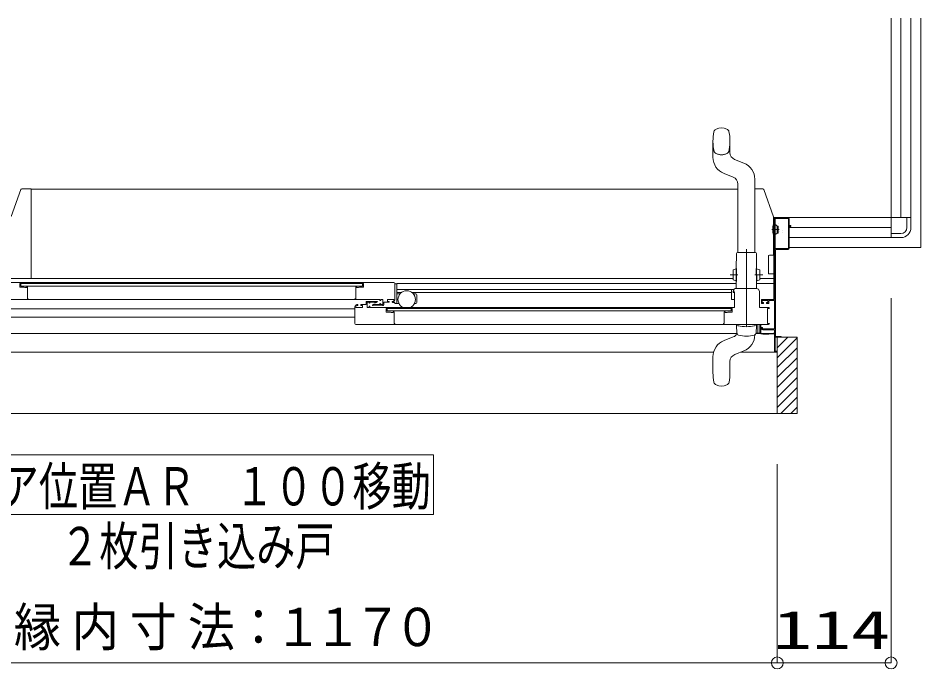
# Model space of a CAD drawing. Units: millimetres on the paper. Extents: x -305 to 305, y -152 to 152.
# Drawn here: x -97.2 to -51.93, y -70.05 to -37.43 of the extents above; entities that cross this region are included whole.
import ezdxf
from ezdxf.enums import TextEntityAlignment as Align

# ---------------------------------------------------------------- set-up
doc = ezdxf.new("R2010")
doc.units = ezdxf.units.MM
for name, pattern in [('DASHED2', [3, 2, -1]), ('LONG_CHAIN', [21, 18, -1, 1, -1]), ('LONG_DOUBLE_CHAIN', [21.8, 18, -1, 0.6, -0.6, 0.6, -1])]:
    doc.linetypes.add(name, pattern=pattern)
doc.layers.add('0-0_0', color=7, linetype='Continuous', lineweight=9)
doc.layers.add('0-1_VIEW0001', color=7, linetype='Continuous', lineweight=9)
doc.styles.add('ＭＳ ゴシック', font='')
doc.styles.get('ＭＳ ゴシック').set_extended_font_data('MS Gothic')

# ---------------------------------------------------------------- blocks, each defined once
blk = doc.blocks.new('_ORIGIN')
at = {"layer": '0-0_0'}
blk.add_line((0, 0), (-1, 0), dxfattribs=at)
blk.add_circle((0, 0), 0.5, dxfattribs=at)

msp = doc.modelspace()

# ---------------------------------------------------------------- linework, layer by layer
at = {"layer": '0-1_VIEW0001'}
for p, q in [((-53.434, -48.426), (-53.434, -37.426)), ((-52.934, -47.426), (-52.934, -37.426)), ((-52.434, -37.426), (-52.434, -47.426)), ((-52.434, -47.426), (-52.434, -37.426)), ((-97.543, -47.375), (-97.061, -46.025)), ((-97.014, -45.992), (-96.549, -45.992)), ((-96.549, -47.703), (-96.549, -45.992)), ((-59.319, -49.274), (-59.319, -47.392)), ((-52.434, -47.426), (-59.319, -47.426)), ((-59.319, -47.426), (-58.584, -47.426)), ((-59.234, -48.966), (-59.234, -47.486)), ((-59.219, -47.471), (-58.594, -47.471)), ((-58.579, -47.486), (-58.579, -48.966)), ((-58.534, -47.476), (-58.534, -47.826)), ((-52.834, -47.426), (-52.434, -47.426)), ((-52.634, -47.426), (-52.634, -47.926)), ((-52.434, -47.426), (-52.434, -47.926)), ((-96.549, -50.449), (-96.549, -47.705)), ((-59.322, -47.726), (-59.309, -47.726)), ((-59.284, -47.726), (-59.304, -47.726)), ((-59.269, -47.809), (-59.25, -47.809)), ((-59.134, -47.851), (-59.213, -47.792)), ((-59.134, -48.201), (-59.134, -47.851)), ((-59.084, -47.851), (-59.134, -47.851)), ((-59.084, -47.851), (-59.084, -48.201)), ((-58.534, -47.826), (-58.459, -47.826)), ((-58.534, -47.866), (-58.534, -48.976)), ((-53.434, -47.926), (-58.534, -47.926)), ((-59.284, -48.326), (-59.304, -48.326)), ((-59.269, -48.244), (-59.25, -48.244)), ((-59.134, -48.201), (-59.213, -48.261)), ((-59.084, -48.201), (-59.134, -48.201)), ((-58.534, -48.426), (-53.434, -48.426)), ((-53.434, -48.426), (-58.534, -48.426)), ((-53.434, -48.426), (-53.434, -48.026)), ((-52.934, -48.226), (-53.434, -48.226)), ((-53.434, -48.426), (-52.934, -48.426)), ((-59.369, -49.315), (-59.534, -49.315)), ((-59.307, -51.526), (-59.307, -49.255)), ((-58.594, -48.981), (-59.219, -48.981)), ((-59.584, -50.202), (-59.584, -49.364)), ((-98.434, -50.676), (-78.359, -50.676)), ((-96.549, -50.477), (-96.549, -50.449)), ((-59.307, -50.252), (-59.535, -50.252)), ((-97.114, -50.741), (-97.114, -50.901)), ((-79.889, -50.731), (-97.104, -50.731)), ((-97.104, -50.911), (-96.924, -50.911)), ((-97.064, -50.856), (-97.064, -50.731)), ((-97.064, -50.856), (-79.929, -50.856)), ((-96.905, -50.915), (-96.867, -50.93)), ((-96.861, -50.931), (-96.789, -50.931)), ((-96.764, -50.906), (-96.764, -50.901)), ((-96.754, -50.891), (-96.753, -50.891)), ((-96.746, -50.893), (-96.732, -50.902)), ((-96.724, -50.915), (-96.724, -51.481)), ((-80.269, -50.915), (-80.269, -51.481)), ((-80.269, -50.926), (-80.269, -50.951)), ((-80.248, -50.894), (-80.262, -50.902)), ((-80.239, -50.891), (-80.24, -50.891)), ((-80.229, -50.906), (-80.229, -50.901)), ((-80.132, -50.931), (-80.204, -50.931)), ((-80.088, -50.915), (-80.127, -50.93)), ((-79.889, -50.911), (-80.07, -50.911)), ((-79.929, -50.731), (-79.929, -50.856)), ((-79.879, -50.741), (-79.879, -50.901)), ((-78.309, -51.566), (-78.309, -50.726)), ((-78.239, -50.741), (-78.284, -50.741)), ((-78.214, -51.711), (-78.214, -50.727)), ((-98.643, -51.526), (-79.059, -51.526)), ((-96.714, -51.491), (-96.694, -51.491)), ((-96.684, -51.501), (-96.684, -51.511)), ((-80.309, -51.501), (-80.309, -51.511)), ((-80.279, -51.491), (-80.299, -51.491)), ((-79.059, -51.536), (-79.059, -51.576)), ((-79.049, -51.586), (-79.029, -51.586)), ((-79.019, -51.576), (-79.019, -51.536)), ((-79.009, -51.526), (-78.929, -51.526)), ((-78.914, -51.541), (-78.914, -51.761)), ((-78.684, -51.611), (-78.684, -51.551)), ((-78.659, -51.526), (-78.384, -51.526)), ((-78.359, -51.551), (-78.359, -51.576)), ((-78.046, -51.246), (-78.214, -51.246)), ((-77.966, -51.172), (-78.209, -51.172)), ((-61.434, -51.172), (-77.462, -51.172)), ((-77.264, -51.246), (-77.382, -51.246)), ((-77.214, -51.686), (-77.214, -51.296)), ((-61.409, -51.524), (-61.284, -51.524)), ((-61.344, -51.186), (-61.284, -51.186)), ((-61.319, -51.151), (-61.299, -51.151)), ((-61.284, -51.166), (-61.284, -51.911)), ((-59.559, -51.576), (-59.559, -51.726)), ((-53.434, -51.466), (-53.434, -69.746)), ((-117.364, -51.992), (-80.309, -51.992)), ((-80.309, -52.726), (-80.309, -51.886)), ((-80.209, -51.786), (-80.179, -51.786)), ((-80.179, -51.826), (-80.209, -51.826)), ((-80.169, -51.791), (-80.169, -51.816)), ((-80.169, -51.796), (-80.169, -51.816)), ((-79.934, -51.926), (-79.934, -51.826)), ((-79.934, -51.901), (-79.934, -51.841)), ((-61.299, -51.926), (-79.559, -51.926)), ((-79.434, -51.813), (-79.434, -51.816)), ((-79.419, -51.831), (-79.404, -51.831)), ((-79.385, -51.816), (-78.934, -51.816)), ((-79.251, -51.686), (-79.324, -51.686)), ((-79.074, -51.776), (-79.269, -51.776)), ((-79.192, -51.654), (-79.244, -51.684)), ((-79.059, -51.751), (-79.059, -51.761)), ((-79.019, -51.761), (-79.019, -51.751)), ((-78.929, -51.776), (-79.004, -51.776)), ((-78.914, -51.831), (-78.894, -51.831)), ((-78.869, -51.806), (-78.869, -51.681)), ((-78.854, -51.666), (-78.609, -51.666)), ((-78.739, -51.981), (-61.404, -51.981)), ((-78.689, -52.106), (-78.689, -51.981)), ((-78.609, -51.626), (-78.669, -51.626)), ((-78.599, -51.656), (-78.599, -51.636)), ((-78.449, -51.636), (-78.449, -51.656)), ((-78.409, -51.626), (-78.439, -51.626)), ((-78.439, -51.666), (-78.409, -51.666)), ((-78.434, -51.676), (-78.329, -51.676)), ((-78.304, -51.711), (-78.304, -51.701)), ((-78.239, -51.736), (-78.279, -51.736)), ((-78.239, -51.736), (-78.101, -51.736)), ((-77.328, -51.736), (-77.264, -51.736)), ((-61.454, -52.106), (-61.454, -51.981)), ((-61.404, -51.981), (-61.404, -52.151)), ((-59.574, -51.926), (-60.034, -51.926)), ((-60.004, -51.932), (-60.004, -51.931)), ((-80.309, -52.422), (-117.264, -52.422)), ((-80.309, -52.164), (-80.309, -52.184)), ((-78.689, -52.106), (-61.454, -52.106)), ((-78.53, -52.165), (-78.492, -52.18)), ((-78.486, -52.181), (-78.414, -52.181)), ((-78.389, -52.156), (-78.389, -52.151)), ((-78.379, -52.141), (-78.378, -52.141)), ((-78.371, -52.144), (-78.356, -52.152)), ((-78.349, -52.165), (-78.349, -52.731)), ((-61.773, -52.144), (-61.787, -52.152)), ((-61.764, -52.141), (-61.765, -52.141)), ((-61.754, -52.156), (-61.754, -52.151)), ((-61.657, -52.181), (-61.729, -52.181)), ((-61.613, -52.165), (-61.652, -52.18)), ((-61.414, -52.161), (-61.595, -52.161)), ((-59.574, -52.776), (-80.259, -52.776)), ((-78.339, -52.741), (-78.319, -52.741)), ((-78.309, -52.751), (-78.309, -52.776)), ((-61.184, -52.776), (-61.184, -52.851)), ((-61.184, -52.851), (-61.166, -53.199)), ((-60.202, -53.199), (-60.184, -52.851)), ((-60.184, -52.851), (-60.184, -52.776)), ((-60.004, -53.211), (-60.004, -52.776)), ((-59.957, -52.777), (-59.957, -53.256)), ((-117.434, -53.237), (-61.155, -53.237)), ((-61.806, -53.589), (-61.346, -53.406)), ((-61.075, -53.312), (-61.076, -53.312)), ((-60.21, -53.237), (-59.309, -53.237)), ((-60.206, -53.224), (-60.104, -53.224)), ((-59.957, -53.256), (-59.859, -53.276)), ((-59.859, -53.001), (-59.284, -53.001)), ((-59.854, -53.276), (-59.557, -53.276)), ((-59.557, -53.256), (-59.332, -53.256)), ((-59.557, -53.276), (-59.557, -53.256)), ((-59.307, -53.231), (-59.307, -53.196)), ((-58.134, -53.426), (-59.234, -53.426)), ((-59.234, -53.426), (-59.234, -54.126)), ((-58.949, -53.426), (-59.219, -53.426)), ((-59.134, -57.247), (-59.134, -53.426)), ((-59.134, -53.946), (-58.614, -53.426)), ((-59.134, -54.446), (-58.134, -53.447)), ((-58.134, -57.247), (-58.134, -53.426)), ((-117.434, -54.177), (-62.33, -54.177)), ((-61.272, -54.291), (-61.07, -54.211)), ((-59.134, -54.178), (-60.988, -54.178)), ((-59.234, -54.126), (-59.134, -54.126)), ((-59.134, -54.946), (-58.134, -53.946)), ((-59.134, -54.141), (-59.134, -54.161)), ((-62.359, -55.201), (-62.359, -54.402)), ((-61.509, -54.64), (-61.509, -55.201)), ((-59.134, -55.446), (-58.134, -54.447)), ((-59.134, -55.947), (-58.134, -54.947)), ((-59.134, -56.441), (-58.134, -55.441)), ((-59.134, -56.936), (-58.134, -55.936)), ((-58.95, -57.247), (-58.134, -56.431)), ((-58.455, -57.247), (-58.134, -56.926)), ((-118.609, -57.247), (-58.134, -57.247)), ((-100.372, -59.309), (-76.372, -59.309)), ((-76.372, -62.309), (-76.372, -59.309)), ((-59.134, -59.787), (-59.134, -69.746)), ((-59.134, -59.787), (-59.134, -69.746)), ((-100.372, -62.309), (-76.372, -62.309)), ((-59.734, -69.746), (-117.029, -69.746)), ((-54.034, -69.746), (-58.534, -69.746))]:
    msp.add_line(p, q, dxfattribs=at)
at = {"layer": '0-1_VIEW0001', "linetype": 'LONG_DOUBLE_CHAIN'}
for p, q in [((-51.934, -37.426), (-51.934, -48.926)), ((-59.404, -48.026), (-59.036, -48.026)), ((-58.534, -48.926), (-51.934, -48.926))]:
    msp.add_line(p, q, dxfattribs=at)
at = {"layer": '0-1_VIEW0001', "color": 5}
for p, q in [((-62.36, -43.601), (-62.36, -44.401)), ((-61.51, -43.601), (-61.51, -44.163)), ((-60.813, -44.694), (-61.273, -44.511)), ((-61.347, -45.396), (-61.807, -45.214)), ((-60.26, -49.176), (-60.26, -45.507)), ((-61.11, -46.002), (-96.549, -46.002)), ((-61.11, -49.176), (-61.11, -45.745)), ((-59.854, -45.992), (-60.26, -45.992)), ((-59.319, -47.392), (-59.807, -46.025)), ((-61.191, -49.976), (-61.185, -49.226)), ((-61.135, -49.176), (-60.235, -49.176)), ((-60.185, -49.226), (-60.178, -49.984)), ((-61.352, -50.05), (-61.356, -50.55)), ((-61.197, -50.001), (-61.352, -50.05)), ((-61.202, -50.626), (-61.196, -49.976)), ((-61.196, -49.976), (-61.181, -49.976)), ((-61.187, -50.626), (-61.181, -49.976)), ((-60.183, -50.619), (-60.189, -49.984)), ((-60.189, -49.984), (-60.173, -49.984)), ((-60.168, -50.619), (-60.173, -49.984)), ((-60.173, -50.001), (-60.018, -50.05)), ((-60.018, -50.05), (-60.013, -50.55)), ((-61.356, -50.477), (-97.549, -50.477)), ((-61.202, -50.601), (-61.356, -50.55)), ((-61.202, -50.626), (-61.187, -50.626)), ((-61.2, -50.976), (-61.197, -50.626)), ((-60.168, -50.619), (-60.183, -50.619)), ((-60.173, -50.619), (-60.17, -50.976)), ((-60.168, -50.601), (-60.013, -50.55)), ((-59.307, -50.477), (-60.014, -50.477)), ((-78.209, -50.727), (-61.198, -50.727)), ((-78.209, -51.032), (-61.429, -51.032)), ((-61.434, -51.046), (-61.434, -51.501)), ((-61.409, -51.024), (-61.307, -51.024)), ((-61.344, -51.186), (-61.344, -51.126)), ((-61.334, -51.126), (-61.334, -51.136)), ((-60.184, -50.976), (-61.185, -50.976)), ((-60.186, -50.976), (-60.184, -50.976)), ((-60.172, -50.727), (-59.307, -50.727)), ((-60.034, -51.926), (-60.034, -51.126)), ((-61.07, -54.211), (-60.813, -54.109))]:
    msp.add_line(p, q, dxfattribs=at)
at = {"layer": '0-1_VIEW0001', "color": 2}
for p, q in [((-59.078, -47.704), (-59.078, -47.704)), ((-59.033, -48.146), (-59.033, -48.146)), ((-58.896, -48.194), (-58.896, -48.194)), ((-58.863, -48.064), (-58.864, -48.064))]:
    msp.add_line(p, q, dxfattribs=at)
at = {"layer": '0-1_VIEW0001', "color": 5, "linetype": 'LONG_CHAIN'}
for p, q in [((-60.685, -52.907), (-60.685, -49.015)), ((-60.685, -52.907), (-60.685, -49.015)), ((-60.685, -52.907), (-60.685, -49.188)), ((-60.685, -52.907), (-60.685, -49.188)), ((-61.116, -50.302), (-61.504, -50.299)), ((-60.254, -50.302), (-59.865, -50.299))]:
    msp.add_line(p, q, dxfattribs=at)
at = {"layer": '0-1_VIEW0001'}
for points in [[(-96.774, -45.992), (-96.773, -45.992), (-96.772, -45.992), (-96.77, -45.992)], [(-59.559, -51.726), (-59.679, -51.726), (-59.679, -51.676), (-59.604, -51.676), (-59.604, -51.576), (-59.889, -51.576), (-59.889, -51.676), (-59.829, -51.676), (-59.829, -51.726), (-59.934, -51.726), (-59.934, -51.526), (-59.284, -51.526), (-59.284, -47.426)], [(-58.584, -47.426), (-58.549, -47.441), (-58.534, -47.476)], [(-58.459, -47.826), (-58.459, -47.866), (-58.534, -47.866)], [(-59.369, -49.315), (-59.367, -49.315), (-59.36, -49.315), (-59.348, -49.312), (-59.336, -49.306), (-59.327, -49.298), (-59.321, -49.287), (-59.32, -49.279), (-59.319, -49.274)], [(-58.584, -49.026), (-59.229, -49.026), (-59.229, -53.386), (-58.934, -53.386), (-58.934, -53.426)], [(-58.534, -48.976), (-58.549, -49.012), (-58.584, -49.026)], [(-78.309, -50.726), (-78.324, -50.691), (-78.359, -50.676)], [(-80.262, -50.902), (-80.267, -50.907), (-80.269, -50.915)], [(-80.24, -50.891), (-80.244, -50.892), (-80.248, -50.894)], [(-80.229, -50.901), (-80.232, -50.894), (-80.239, -50.891)], [(-80.204, -50.931), (-80.222, -50.924), (-80.229, -50.906)], [(-80.127, -50.93), (-80.129, -50.931), (-80.132, -50.931)], [(-80.07, -50.911), (-80.079, -50.912), (-80.088, -50.915)], [(-79.889, -50.731), (-79.882, -50.734), (-79.879, -50.741)], [(-79.879, -50.901), (-79.882, -50.908), (-79.889, -50.911)], [(-80.299, -51.491), (-80.306, -51.494), (-80.309, -51.501)], [(-80.309, -51.511), (-80.305, -51.522), (-80.294, -51.526)], [(-80.269, -51.481), (-80.272, -51.488), (-80.279, -51.491)], [(-79.069, -51.526), (-79.062, -51.529), (-79.059, -51.536)], [(-79.059, -51.576), (-79.056, -51.583), (-79.049, -51.586)], [(-79.029, -51.586), (-79.022, -51.583), (-79.019, -51.576)], [(-79.019, -51.536), (-79.016, -51.529), (-79.009, -51.526)], [(-78.929, -51.526), (-78.919, -51.531), (-78.914, -51.541)], [(-78.684, -51.551), (-78.677, -51.534), (-78.659, -51.526)], [(-78.409, -51.666), (-78.339, -51.637), (-78.309, -51.566)], [(-78.359, -51.576), (-78.374, -51.612), (-78.409, -51.626)], [(-78.384, -51.526), (-78.367, -51.534), (-78.359, -51.551)], [(-61.299, -51.151), (-61.289, -51.156), (-61.284, -51.166)], [(-59.284, -53.001), (-59.284, -51.576), (-59.559, -51.576)], [(-80.309, -51.886), (-80.28, -51.816), (-80.209, -51.786)], [(-80.209, -51.826), (-80.245, -51.841), (-80.259, -51.876)], [(-80.259, -51.876), (-80.259, -51.926), (-79.934, -51.926)], [(-80.179, -51.786), (-80.172, -51.789), (-80.169, -51.796)], [(-80.169, -51.816), (-80.172, -51.823), (-80.179, -51.826)], [(-79.934, -51.826), (-80.019, -51.826), (-80.019, -51.786), (-79.749, -51.786), (-79.749, -51.626), (-79.199, -51.626)], [(-79.599, -51.701), (-79.599, -51.666), (-79.704, -51.666), (-79.704, -51.926), (-79.599, -51.926), (-79.599, -51.866), (-79.559, -51.866), (-79.559, -51.926)], [(-79.559, -51.701), (-79.579, -51.721), (-79.599, -51.701)], [(-79.344, -51.666), (-79.559, -51.666), (-79.559, -51.701)], [(-79.427, -51.8), (-79.432, -51.805), (-79.434, -51.813)], [(-79.434, -51.816), (-79.43, -51.827), (-79.419, -51.831)], [(-79.292, -51.766), (-79.369, -51.766), (-79.427, -51.8)], [(-79.404, -51.831), (-79.398, -51.829), (-79.395, -51.824), (-79.391, -51.818), (-79.385, -51.816)], [(-79.324, -51.686), (-79.331, -51.683), (-79.334, -51.676), (-79.337, -51.669), (-79.344, -51.666)], [(-79.269, -51.776), (-79.275, -51.775), (-79.28, -51.771), (-79.285, -51.768), (-79.292, -51.766)], [(-79.244, -51.684), (-79.247, -51.686), (-79.251, -51.686)], [(-79.199, -51.626), (-79.185, -51.637), (-79.192, -51.654)], [(-79.059, -51.761), (-79.064, -51.772), (-79.074, -51.776)], [(-79.019, -51.751), (-79.039, -51.731), (-79.059, -51.751)], [(-79.004, -51.776), (-79.015, -51.772), (-79.019, -51.761)], [(-78.934, -51.816), (-78.927, -51.818), (-78.924, -51.824)], [(-78.914, -51.761), (-78.919, -51.772), (-78.929, -51.776)], [(-78.924, -51.824), (-78.92, -51.829), (-78.914, -51.831)], [(-78.894, -51.831), (-78.877, -51.824), (-78.869, -51.806)], [(-78.869, -51.681), (-78.865, -51.671), (-78.854, -51.666)], [(-78.739, -51.981), (-78.739, -52.161), (-78.549, -52.161)], [(-78.669, -51.626), (-78.68, -51.622), (-78.684, -51.611)], [(-78.599, -51.636), (-78.602, -51.629), (-78.609, -51.626)], [(-78.609, -51.666), (-78.602, -51.663), (-78.599, -51.656)], [(-78.439, -51.626), (-78.446, -51.629), (-78.449, -51.636)], [(-78.449, -51.656), (-78.446, -51.663), (-78.439, -51.666)], [(-61.284, -51.911), (-61.289, -51.922), (-61.299, -51.926)], [(-59.544, -52.726), (-59.634, -52.726), (-59.634, -51.976), (-59.544, -51.976)], [(-59.544, -51.976), (-59.537, -51.973), (-59.534, -51.966), (-59.546, -51.938), (-59.574, -51.926)], [(-78.549, -52.161), (-78.539, -52.162), (-78.53, -52.165)], [(-78.492, -52.18), (-78.489, -52.181), (-78.486, -52.181)], [(-78.414, -52.181), (-78.397, -52.174), (-78.389, -52.156)], [(-78.389, -52.151), (-78.386, -52.144), (-78.379, -52.141)], [(-78.378, -52.141), (-78.374, -52.142), (-78.371, -52.144)], [(-78.356, -52.152), (-78.351, -52.157), (-78.349, -52.165)], [(-61.794, -52.165), (-61.794, -52.741), (-61.834, -52.741), (-61.834, -52.776)], [(-61.787, -52.152), (-61.792, -52.157), (-61.794, -52.165)], [(-61.765, -52.141), (-61.769, -52.142), (-61.773, -52.144)], [(-61.754, -52.151), (-61.757, -52.144), (-61.764, -52.141)], [(-61.729, -52.181), (-61.747, -52.174), (-61.754, -52.156)], [(-61.652, -52.18), (-61.654, -52.181), (-61.657, -52.181)], [(-61.595, -52.161), (-61.604, -52.162), (-61.613, -52.165)], [(-61.404, -52.151), (-61.407, -52.158), (-61.414, -52.161)], [(-80.259, -52.776), (-80.295, -52.762), (-80.309, -52.726)], [(-78.349, -52.731), (-78.346, -52.738), (-78.339, -52.741)], [(-78.319, -52.741), (-78.312, -52.744), (-78.309, -52.751)], [(-60.104, -52.776), (-60.104, -53.226), (-60.019, -53.226)], [(-59.934, -52.976), (-59.934, -52.926), (-59.884, -52.926), (-59.884, -52.976)], [(-59.574, -52.776), (-59.546, -52.765), (-59.534, -52.736), (-59.537, -52.729), (-59.544, -52.726)], [(-59.859, -53.051), (-59.912, -53.029), (-59.934, -52.976)], [(-59.884, -52.976), (-59.877, -52.994), (-59.859, -53.001)], [(-59.284, -54.178), (-59.284, -53.051), (-59.859, -53.051)]]:
    msp.add_lwpolyline(points, dxfattribs=at)
at = {"layer": '0-1_VIEW0001', "color": 5}
for points in [[(-61.334, -51.136), (-61.33, -51.147), (-61.319, -51.151)], [(-60.034, -51.126), (-60.078, -51.02), (-60.184, -50.976)]]:
    msp.add_lwpolyline(points, dxfattribs=at)
at = {"layer": '0-1_VIEW0001'}
msp.add_circle((-77.714, -51.531), 0.438, dxfattribs=at)
at = {"layer": '0-1_VIEW0001', "color": 5}
for centre, radius, start, end in [((-62.117, -43.167), 0.2, 115.34, 168.6588), ((-61.935, -43.551), 0.625, 64.66, 115.34), ((-61.753, -43.167), 0.2, 11.3412, 64.66), ((-59.953, -43.601), 2.408, 168.6588, 180), ((-63.918, -43.601), 2.408, 360, 11.3412), ((-61.135, -44.163), 0.375, 180, 248.3964), ((-61.485, -44.401), 0.875, 180, 248.3964), ((-61.135, -45.507), 0.875, 0, 68.3964), ((-61.485, -45.745), 0.375, 0, 68.3964), ((-59.854, -46.042), 0.05, 19.6538, 90), ((-61.135, -49.226), 0.05, 90, 180), ((-60.235, -49.226), 0.05, 0, 90), ((-61.409, -51.049), 0.025, 90, 180), ((-61.409, -51.049), 0.025, 90, 180), ((-61.184, -51.126), 0.16, 140.1616, 180), ((-61.184, -51.126), 0.15, 89.548, 180), ((-61.081, -52.81), 0.0485, 177.5028, 257.3444), ((-60.685, -50.573), 2.321, 259.9146, 280.0854), ((-60.289, -52.81), 0.0485, 282.6556, 2.4972), ((-61.135, -53.296), 0.875, 291.6036, 0)]:
    msp.add_arc(centre, radius, start, end, dxfattribs=at)
at = {"layer": '0-1_VIEW0001', "color": 5, "linetype": 'DASHED2'}
for centre, radius, start, end in [((-59.953, -43.601), 2.408, 180, 191.3412), ((-63.918, -43.601), 2.408, 348.6588, 360), ((-62.117, -44.035), 0.2, 191.3412, 244.66), ((-61.935, -43.651), 0.625, 244.66, 295.34), ((-61.753, -44.035), 0.2, 295.34, 348.6588)]:
    msp.add_arc(centre, radius, start, end, dxfattribs=at)
at = {"layer": '0-1_VIEW0001'}
for centre, radius, start, end in [((-97.014, -46.042), 0.05, 90, 160.3462), ((-59.219, -47.486), 0.015, 90, 180), ((-58.594, -47.486), 0.015, 0, 90), ((-58.056, -48.026), 1.303, 167.576, 192.424), ((-59.304, -47.751), 0.025, 90, 167.576), ((-59.269, -47.794), 0.015, 180, 270), ((-59.25, -47.794), 0.015, 270, 340.5288), ((-59.222, -47.804), 0.015, 52.8391, 160.5288), ((-52.934, -47.926), 0.5, 270, 0), ((-52.934, -47.926), 0.3, 270, 0), ((-59.304, -48.301), 0.025, 192.424, 270), ((-59.269, -48.259), 0.015, 90, 180), ((-59.25, -48.259), 0.015, 19.4712, 90), ((-59.222, -48.249), 0.015, 199.4712, 307.1608), ((-59.534, -49.365), 0.05, 90, 180), ((-59.219, -48.966), 0.015, 180, 270), ((-58.594, -48.966), 0.015, 270, 0), ((-59.534, -50.202), 0.05, 180, 270), ((-97.104, -50.741), 0.01, 90, 180), ((-97.104, -50.901), 0.01, 180, 270), ((-96.924, -50.961), 0.05, 68.1986, 90), ((-96.861, -50.916), 0.015, 248.1986, 270), ((-96.789, -50.906), 0.025, 270, 0), ((-96.754, -50.901), 0.01, 90, 180), ((-96.753, -50.906), 0.015, 59.0362, 90), ((-96.739, -50.915), 0.015, 0, 59.0362), ((-78.284, -50.726), 0.015, 180, 270), ((-78.239, -50.766), 0.025, 0, 90), ((-96.714, -51.481), 0.01, 180, 270), ((-96.699, -51.511), 0.015, 270, 0), ((-96.694, -51.501), 0.01, 0, 90), ((-77.264, -51.296), 0.05, 0, 90), ((-61.409, -51.499), 0.025, 180, 270), ((-61.409, -51.499), 0.025, 180, 270), ((-78.329, -51.701), 0.025, 0, 90), ((-78.279, -51.711), 0.025, 180, 270), ((-78.239, -51.711), 0.025, 270, 0), ((-77.264, -51.686), 0.05, 270, 0), ((-61.484, -53.058), 0.375, 291.6036, 330.896), ((-61.041, -53.192), 0.125, 183.001, 254.0572), ((-60.684, -51.946), 1.421, 254.0189, 285.983), ((-60.327, -53.192), 0.125, 285.9462, 356.9989), ((-60.019, -53.211), 0.015, 270, 0), ((-59.854, -53.251), 0.025, 258.6901, 270), ((-59.332, -53.231), 0.025, 270, 0), ((-61.484, -54.402), 0.875, 111.6036, 180), ((-61.134, -54.64), 0.375, 111.6036, 180), ((-59.952, -55.201), 2.408, 180, 191.3412), ((-63.917, -55.201), 2.408, 348.6588, 0), ((-62.116, -55.635), 0.2, 191.3412, 244.66), ((-61.752, -55.635), 0.2, 295.34, 348.6588), ((-61.934, -55.251), 0.625, 244.66, 295.34)]:
    msp.add_arc(centre, radius, start, end, dxfattribs=at)
at = {"layer": '0-1_VIEW0001', "color": 2}
msp.add_arc((-60.685, -50.573), 2.321, 259.9146, 280.0854, dxfattribs=at)

# ---------------------------------------------------------------- block references
at = {"layer": '0-1_VIEW0001', "xscale": 0.6, "yscale": 0.6}
for p in [(-59.134, -69.746), (-53.434, -69.746)]:
    msp.add_blockref('_ORIGIN', p, dxfattribs=at)
at = {"layer": '0-1_VIEW0001', "xscale": 0.6, "yscale": 0.6, "rotation": 180}
msp.add_blockref('_ORIGIN', (-59.134, -69.746), dxfattribs=at)

# ---------------------------------------------------------------- texts
at = {"layer": '0-1_VIEW0001', "style": 'ＭＳ ゴシック'}
for s, width, p in [('ドア位置ＡＲ\u3000１００移動', 0.75, (-100.086, -62.429)), ('２枚引き込み戸', 0.75, (-95.086, -65.426)), ('縁', 0.9, (-97.411, -69.48)), ('内', 0.9, (-94.503, -69.48)), ('寸', 0.9, (-91.595, -69.48)), ('法：', 0.9, (-88.687, -69.48)), ('１', 0.9, (-84.325, -69.48)), ('１', 0.9, (-82.337, -69.48)), ('７', 0.9, (-80.349, -69.48)), ('０', 0.9, (-78.361, -69.48)), ('114', 1.5, (-59.354, -69.616))]:
    msp.add_text(s, height=1.921, dxfattribs=dict(at, width=width)).set_placement(p, align=Align.BOTTOM_LEFT)

doc.saveas('drawing.dxf')
